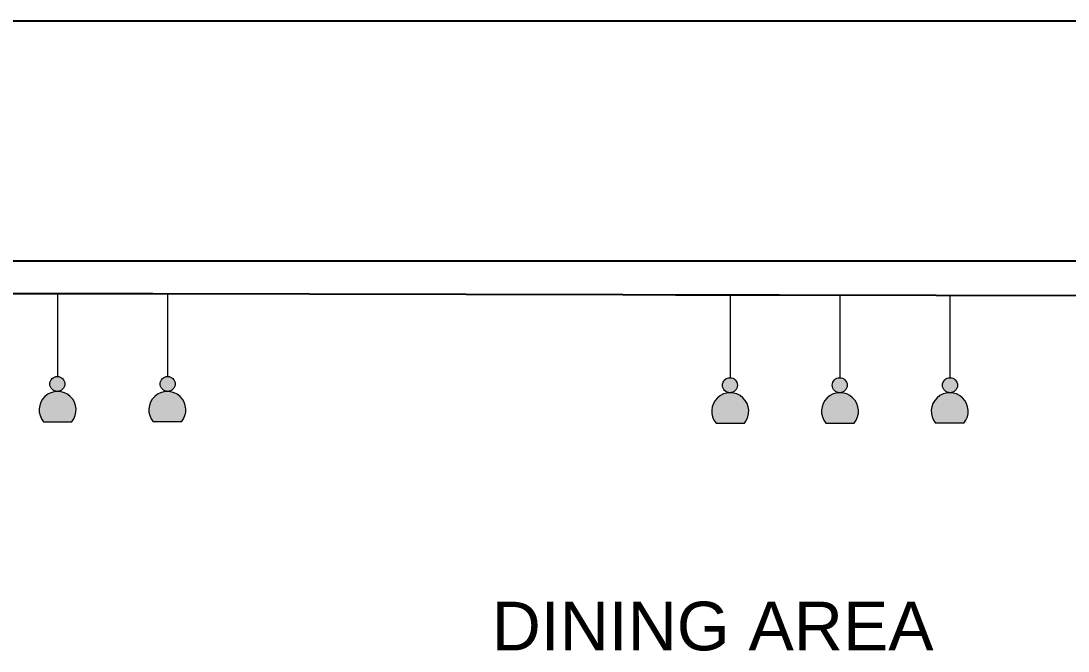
# Model space of a CAD drawing. Header units: millimetres. Extents: x 587797 to 2274247, y 1711 to 439204.
# Drawn here: x 976882 to 982117, y 289067 to 292217 of the extents above; entities that cross this region are included whole.
import ezdxf

# ---------------------------------------------------------------- set-up
doc = ezdxf.new("R2010")
doc.units = ezdxf.units.MM
doc.layers.add('finiture', color=7, linetype='Continuous', lineweight=20)
doc.styles.get("Standard").update_dxf_attribs({"font": 'arial.ttf'})

msp = doc.modelspace()

# ---------------------------------------------------------------- hatches: boundary and pattern name
at = {"layer": 'finiture', "linetype": 'ByBlock'}
h = msp.add_hatch(color=201, dxfattribs=at)
h.dxf.hatch_style = 1
h.set_gradient(color1=(214, 126, 241), color2=(217, 136, 242), rotation=90, one_color=1, tint=0.74, name='INVCURVED')
h.paths.add_polyline_path([(977026.912, 290402.397, -1), (977101.899, 290402.397, -0.40280104), (977065.872, 290364.932, -0.63558093), (977136.98, 290213.281), (976994.764, 290213.281, -0.62768866), (977063.785, 290364.909, -0.4093729)])
at = {"layer": 'finiture'}
h = msp.add_hatch(color=8, dxfattribs=at)
h.dxf.hatch_style = 1
h.set_gradient(color1=(126, 114, 99), color2=(86, 77, 67), rotation=135, one_color=1, tint=0.3, name='HEMISPHERICAL')
h.paths.add_polyline_path([(977065.872, 290364.932, 0.40280104), (977101.899, 290402.397, 1), (977026.912, 290402.397, 0.4093729), (977063.785, 290364.909, -0.00564158)])
h = msp.add_hatch(color=8, dxfattribs=at)
h.dxf.hatch_style = 1
h.set_gradient(color1=(126, 114, 99), color2=(86, 77, 67), rotation=135, one_color=1, tint=0.3, name='HEMISPHERICAL')
h.paths.add_polyline_path([(977614.403, 290364.932, -0.00564158), (977616.49, 290364.909, 0.4093729), (977653.363, 290402.397, 1), (977578.376, 290402.397, 0.40280104)])
at = {"layer": 'finiture', "linetype": 'ByBlock'}
h = msp.add_hatch(color=41, dxfattribs=at)
h.dxf.hatch_style = 1
h.set_gradient(color1=(241, 214, 126), color2=(242, 217, 136), rotation=90, one_color=1, tint=0.74, name='INVCURVED')
h.paths.add_polyline_path([(980389.155, 290395.967, -1), (980464.142, 290395.967, -0.40280104), (980428.115, 290358.502, -0.63558093), (980499.223, 290206.851), (980357.007, 290206.851, -0.62768866), (980426.028, 290358.479, -0.4093729)])
at = {"layer": 'finiture'}
h = msp.add_hatch(color=8, dxfattribs=at)
h.dxf.hatch_style = 1
h.set_gradient(color1=(126, 114, 99), color2=(86, 77, 67), rotation=135, one_color=1, tint=0.3, name='HEMISPHERICAL')
h.paths.add_polyline_path([(980428.115, 290358.502, 0.40280104), (980464.142, 290395.967, 1), (980389.155, 290395.967, 0.4093729), (980426.028, 290358.479, -0.00564158)])
at = {"layer": 'finiture', "linetype": 'ByBlock'}
h = msp.add_hatch(color=201, dxfattribs=at)
h.dxf.hatch_style = 1
h.set_gradient(color1=(214, 126, 241), color2=(217, 136, 242), rotation=90, one_color=1, tint=0.74, name='INVCURVED')
h.paths.add_polyline_path([(980937.687, 290395.967, -1), (981012.673, 290395.967, -0.40280104), (980976.646, 290358.502, -0.63558093), (981047.754, 290206.851), (980905.539, 290206.851, -0.62768866), (980974.559, 290358.479, -0.4093729)])
at = {"layer": 'finiture'}
h = msp.add_hatch(color=8, dxfattribs=at)
h.dxf.hatch_style = 1
h.set_gradient(color1=(126, 114, 99), color2=(86, 77, 67), rotation=135, one_color=1, tint=0.3, name='HEMISPHERICAL')
h.paths.add_polyline_path([(980976.646, 290358.502, 0.40280104), (981012.673, 290395.967, 1), (980937.687, 290395.967, 0.4093729), (980974.559, 290358.479, -0.00564158)])
h = msp.add_hatch(color=8, dxfattribs=at)
h.dxf.hatch_style = 1
h.set_gradient(color1=(126, 114, 99), color2=(86, 77, 67), rotation=135, one_color=1, tint=0.3, name='HEMISPHERICAL')
h.paths.add_polyline_path([(981525.178, 290358.502, -0.00564158), (981527.265, 290358.479, 0.4093729), (981564.138, 290395.967, 1), (981489.151, 290395.967, 0.40280104)])
at = {"layer": 'finiture', "linetype": 'ByBlock'}
h = msp.add_hatch(color=242, dxfattribs=at)
h.dxf.hatch_style = 1
h.set_gradient(color1=(219, 36, 66), color2=(236, 141, 157), rotation=90, one_color=1, tint=0.74, name='INVCURVED')
h.paths.add_polyline_path([(977685.511, 290213.281, 0.63558093), (977614.403, 290364.932, -0.01392007), (977612.316, 290364.909, 0.62768866), (977543.295, 290213.281)])
h = msp.add_hatch(color=242, dxfattribs=at)
h.dxf.hatch_style = 1
h.set_gradient(color1=(219, 36, 66), color2=(236, 141, 157), rotation=90, one_color=1, tint=0.74, name='INVCURVED')
h.paths.add_polyline_path([(981596.286, 290206.851, 0.63558093), (981525.178, 290358.502, -0.01392007), (981523.091, 290358.479, 0.62768866), (981454.07, 290206.851)])

# ---------------------------------------------------------------- linework, layer by layer
for p, q in [((971709.651, 292216.983, 442.155), (1042859.651, 292216.983, 442.155)), ((971709.651, 291016.983, 442.155), (1042859.651, 291016.983, 442.155)), ((971939.651, 290866.496, 442.155), (991559.651, 290824.906, 442.155))]:
    msp.add_line(p, q)
at = {"layer": 'finiture'}
for p, q in [((976243.075, 290853.234, 442.155), (977888.669, 290853.234, 442.155)), ((977065.872, 290853.234, 442.155), (977065.872, 290439.862, 442.155)), ((977614.403, 290853.234, 442.155), (977614.403, 290439.862, 442.155)), ((980153.849, 290846.804, 442.155), (981799.444, 290846.804, 442.155)), ((980702.381, 290846.804, 442.155), (980153.849, 290846.804, 442.155)), ((980428.115, 290846.804, 442.155), (980428.115, 290433.432, 442.155)), ((980976.646, 290846.804, 442.155), (980976.646, 290433.432, 442.155)), ((981525.178, 290846.804, 442.155), (981525.178, 290433.432, 442.155)), ((976994.764, 290213.281, 442.155), (977136.98, 290213.281, 442.155)), ((977685.511, 290213.281, 442.155), (977543.295, 290213.281, 442.155)), ((980357.007, 290206.851, 442.155), (980499.223, 290206.851, 442.155)), ((980905.539, 290206.851, 442.155), (981047.754, 290206.851, 442.155)), ((981596.286, 290206.851, 442.155), (981454.07, 290206.851, 442.155))]:
    msp.add_line(p, q, dxfattribs=at)
for centre in [(977064.405, 290402.397, 442.155), (977615.87, 290402.397, 442.155), (980426.649, 290395.967, 442.155), (980975.18, 290395.967, 442.155), (981526.644, 290395.967, 442.155)]:
    msp.add_circle(centre, 37.493, dxfattribs=at)
for centre in [(977065.872, 290272.436, 442.155), (977614.403, 290272.436, 442.155), (980428.115, 290266.006, 442.155), (980976.646, 290266.006, 442.155), (981525.178, 290266.006, 442.155)]:
    msp.add_arc(centre, 92.496, 320.242954, 219.757046, dxfattribs=at)
for p in [(977340.138, 290853.234, 442.155), (980702.381, 290846.804, 442.155), (981250.912, 290846.804, 442.155)]:
    msp.add_point(p, dxfattribs=at)

# ---------------------------------------------------------------- texts
msp.add_text('DINING AREA', height=243.22803).set_placement((979235.898, 289070.391, 442.155))

doc.saveas('drawing.dxf')
